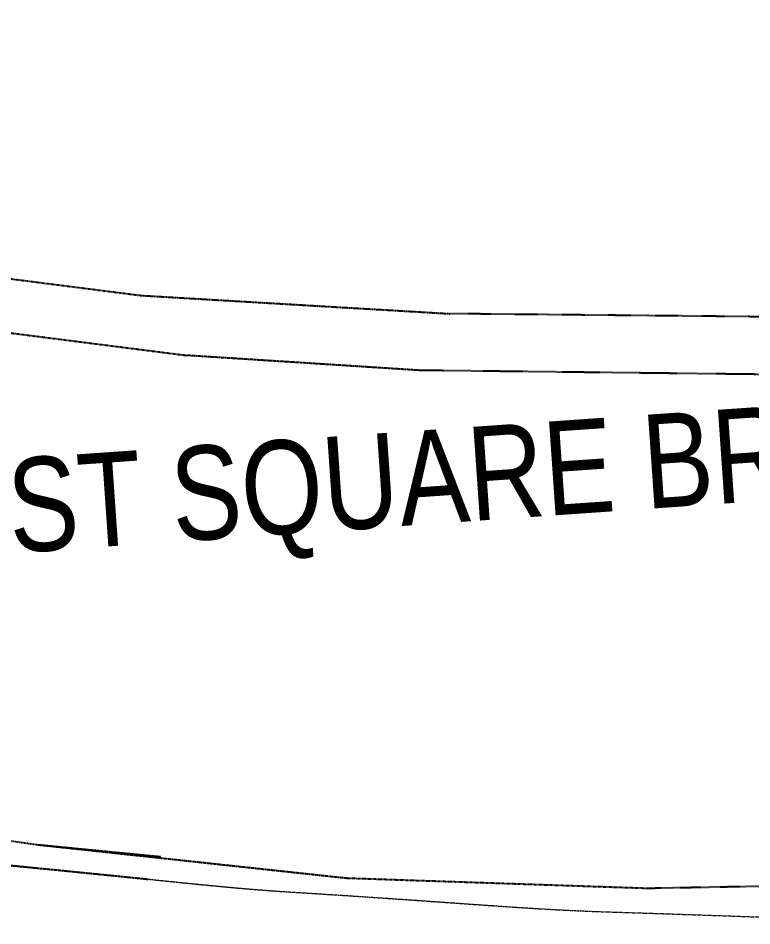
# Model space of a CAD drawing. Header units: millimetres. Extents: x 306 to 836129804, y -168137 to 818603917.
# Drawn here: x 834569254 to 834588768, y 818164870 to 818189013 of the extents above; entities that cross this region are included whole.
import ezdxf
from ezdxf.xclip import XClip

# ---------------------------------------------------------------- set-up
doc = ezdxf.new("R2010")
doc.units = ezdxf.units.MM
doc.header["$LTSCALE"] = 3
doc.header["$XCLIPFRAME"] = 0
doc.linetypes.add('DGN Style 2', pattern=[1.94727e-06, 0, -1.94727e-06])
doc.layers.add('00_Xref', color=7, linetype='Continuous')
doc.layers.add('AR-ROAD_AR_BS_MI_', color=251, linetype='Continuous')
doc.layers.add('UAJ-00ANNO-t', color=7, linetype='Continuous', lineweight=5)
doc.styles.add('Style-Arial', font='arial.ttf', dxfattribs={"width": 0.8})

# ---------------------------------------------------------------- blocks, each defined once
blk = doc.blocks.new('x-baseplan')
at = {"layer": 'AR-ROAD_AR_BS_MI_', "color": 8, "linetype": 'DGN Style 2', "flags": 128}
for points in [[(834535.9, 818189.013), (834542.365, 818187.211), (834552.454, 818184.913), (834554.355, 818184.534), (834556.444, 818184.118), (834560.446, 818183.392), (834564.461, 818182.737), (834568.486, 818182.152), (834572.521, 818181.637), (834580.728, 818181.152)], [(834535.563, 818187.615), (834542.012, 818185.778), (834552.197, 818183.506), (834556.186, 818182.71), (834560.189, 818181.985), (834564.203, 818181.33), (834568.229, 818180.745), (834573.74, 818180.042)], [(834640.311, 818182.159), (834612.42, 818180.838), (834580.728, 818181.152)], [(834640.42, 818180.476), (834612.477, 818179.26), (834579.927, 818179.644), (834573.74, 818180.042)], [(834561.667, 818168.187), (834569.768, 818167.03), (834577.984, 818166.143), (834585.969, 818165.873), (834605.49, 818166.23)], [(834569.768, 818167.03), (834573.049, 818166.71)]]:
    blk.add_lwpolyline(points, dxfattribs=at)
at = {"layer": 'AR-ROAD_AR_BS_MI_', "color": 8, "linetype": 'DGN Style 2'}
blk.add_open_spline([(834538.535, 818171.346), (834540.562, 818170.897), (834542.488, 818170.49), (834544.409, 818170.051), (834548.912, 818169.401), (834553.779, 818168.607), (834558.641, 818167.776), (834562.324, 818167.306), (834564.62, 818166.967), (834567.293, 818166.654), (834569.14, 818166.468), (834571.076, 818166.28), (834572.642, 818166.119), (834572.73, 818166.11)], degree=3, knots=[0, 0, 0, 0, 0.085908, 0.176337, 0.176337, 0.493305, 0.617997, 0.617997, 0.825815, 0.825815, 0.859067, 0.992071, 1, 1, 1, 1], dxfattribs=at)
at = {"layer": 'AR-ROAD_AR_BS_MI_', "color": 8, "linetype": 'DGN Style 2', "lineweight": 0}
blk.add_open_spline([(834572.73, 818166.11), (834574.027, 818165.976), (834575.324, 818165.841), (834578.015, 818165.677), (834580.793, 818165.486), (834583.571, 818165.284), (834587.283, 818165.169), (834589.6, 818165.082), (834591.92, 818165), (834591.97, 818165.015), (834592.019, 818165.029), (834592.068, 818165.044), (834592.552, 818165.023), (834593.036, 818165.001), (834593.52, 818164.98), (834597.103, 818164.944), (834600.687, 818164.907), (834604.27, 818164.87), (834606.062, 818164.914), (834607.853, 818164.957), (834609.645, 818165)], degree=3, knots=[0, 0, 0, 0, 0.067811, 0.067811, 0.140226, 0.212641, 0.212641, 0.333333, 0.333333, 0.333333, 0.666667, 0.666667, 0.666667, 0.777778, 0.777778, 0.777778, 0.888889, 0.888889, 0.888889, 1, 1, 1, 1], dxfattribs=at)

msp = doc.modelspace()

# ---------------------------------------------------------------- block references
at = {"layer": '00_Xref'}
ref = msp.add_blockref('x-baseplan', (0, 0), dxfattribs=dict(at, xscale=1000, yscale=1000, zscale=1000))
XClip(ref).set_block_clipping_path([(834130.0932744878, 818214.2808966772), (834660.7980561039, 818251.3812309058), (834689.2509440434, 817844.3745563453), (834158.5461624272, 817807.2742220557)])

# ---------------------------------------------------------------- texts
at = {"layer": 'UAJ-00ANNO-t', "style": 'Style-Arial', "width": 0.8}
msp.add_text('ARTIST SQUARE BRIDGE', height=2500, rotation=3.979, dxfattribs=at).set_placement((834562725, 818174341, 0))

doc.saveas('drawing.dxf')
